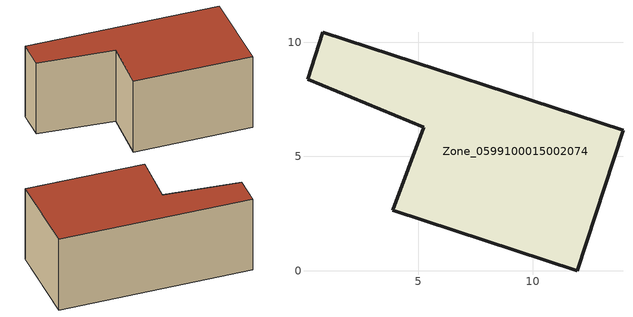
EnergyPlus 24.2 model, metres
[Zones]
Zone_0599100015002074
 floor ground (C_G): 3.87,2.64 5.24,6.27 0.14,8.37 0.82,10.43 13.95,6.14 11.94,0 z0.83
 wall outside (C_F): 11.94,0 13.95,6.14 0.82,10.43 0.14,8.37 5.24,6.27 3.87,2.64 11.94,0 z0.83:6.51
 roof outside (C_R): 5.24,6.27 3.87,2.64 11.94,0 13.95,6.14 0.82,10.43 0.14,8.37 z6.51
[BUILDING]
Pand.0599100015002074: North Axis=0; Terrain=City; Loads Convergence Tolerance Value=0.04; Temperature Convergence Tolerance Value=0.4; Solar Distribution=FullExterior; Maximum Number of Warmup Days=25; Minimum Number of Warmup Days=1
[Site:Location]
Rotterdam.The.Hague.AP_ZH_NLD Design_Conditions: Latitude=51.96; Longitude=4.45; Time Zone=1; Elevation=-4.5
[SITE:GROUNDTEMPERATURE:BUILDINGSURFACE]
18, 18, 18, 18, 18, 18, 18, 18, 18, 18, 18, 18
[MATERIAL] Thermal Absorptance=0.9; Solar Absorptance=0.7; Visible Absorptance=0.7
Name | Roughness | Thickness | Conductivity | Density | Specific Heat
G.TC.1965-1974 | MediumSmooth | 0.15 | 0.882353 | 540 | 1210
F.TC.1965-1974 | Rough | 0.3 | 0.697674 | 1920 | 840
R.TC.1965-1974 | MediumRough | 0.2 | 0.232558 | 1500 | 1000
[CONSTRUCTION]
C_G: G.TC.1965-1974
C_F: F.TC.1965-1974
C_R: R.TC.1965-1974
[ZONE]
Zone_0599100015002074: Type=1; Multiplier=1; Ceiling Height=Autocalculate; Volume=Autocalculate; Floor Area=autocalculate; Part of Total Floor Area=Yes
[ZONEINFILTRATION:DESIGNFLOWRATE]
Infil_Zone_0599100015002074: Zone or ZoneList or Space or SpaceList=Zone_0599100015002074; Schedule=AlwaysOn; Design Flow Rate Calculation Method=Flow/Area; Flow Rate per Floor Area=0.003; Constant Term Coefficient=1; Temperature Term Coefficient=0; Velocity Term Coefficient=0; Velocity Squared Term Coefficient=0
[HVACTEMPLATE:ZONE:IDEALLOADSAIRSYSTEM]
Zone_0599100015002074: Maximum Heating Supply Air Temperature=50; Minimum Cooling Supply Air Temperature=13; Maximum Heating Supply Air Humidity Ratio=0.0156; Minimum Cooling Supply Air Humidity Ratio=0.0077; Heating Limit=NoLimit; Cooling Limit=NoLimit; Dehumidification Control Type=ConstantSensibleHeatRatio; Cooling Sensible Heat Ratio=0.7; Dehumidification Setpoint=60; Humidification Control Type=None; Humidification Setpoint=30; Outdoor Air Method=None; Outdoor Air Flow Rate per Person=0.00944; Outdoor Air Flow Rate per Zone Floor Area=0; Outdoor Air Flow Rate per Zone=0; Demand Controlled Ventilation Type=None; Outdoor Air Economizer Type=NoEconomizer; Heat Recovery Type=None; Sensible Heat Recovery Effectiveness=0.7; Latent Heat Recovery Effectiveness=0.65
[ZONECONTROL:THERMOSTAT]
ThermostatControl_Zone_0599100015002074: Zone or ZoneList=Zone_0599100015002074; Control Type Schedule=DualSetpointControlType; Control 1=Thermostat_Zone_0599100015002074; Temperature Difference Between Cutout And Setpoint=0
[THERMOSTATSETPOINT:DUALSETPOINT]
Thermostat_Zone_0599100015002074: Heating Setpoint Temperature Schedule=HeatingSetpoint_Zone_0599100015002074; Cooling Setpoint Temperature Schedule=CoolingSetpoint_Zone_0599100015002074
[SCHEDULE:COMPACT]
HeatingSetpoint_Zone_0599100015002074: Through: 12/31, For: AllDays, Until: 24:00, 21
CoolingSetpoint_Zone_0599100015002074: Through: 12/31, For: AllDays, Until: 24:00, 24
DualSetpointControlType: Through: 12/31, For: AllDays, Until: 24:00, 4
AlwaysOn: Through: 12/31, For: AllDays, Until: 24:00, 1
